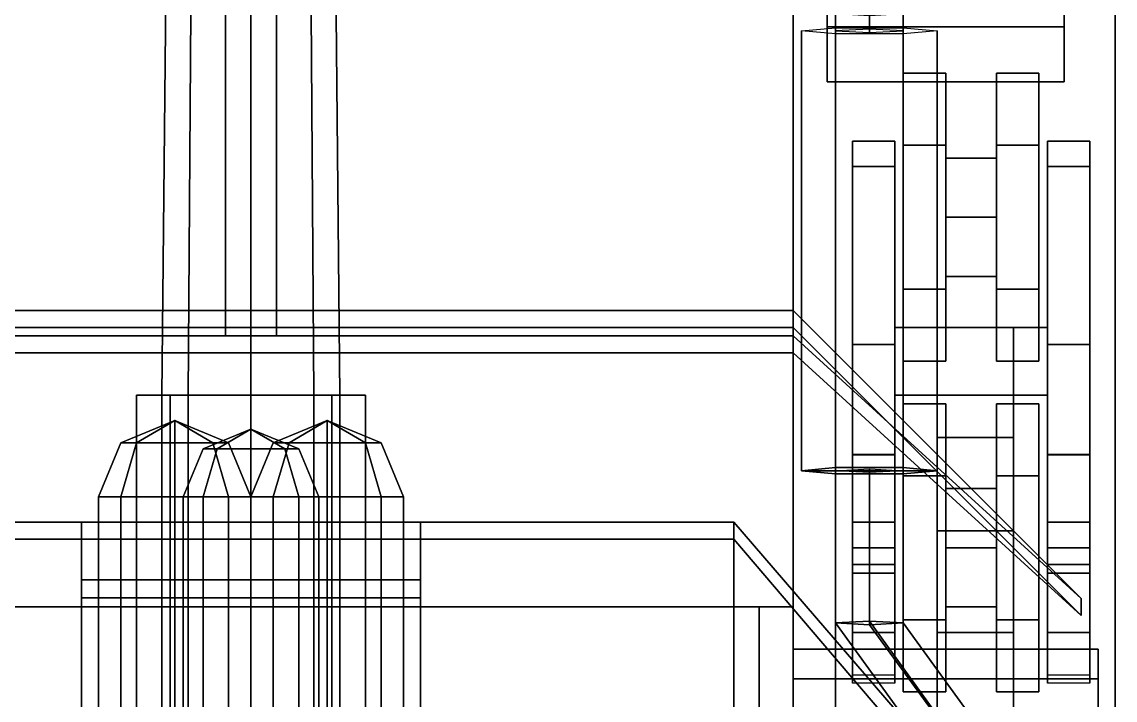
# Model space of a CAD drawing. Header units: millimetres. Extents: x -1.1 to 3, y -2.9 to 9.7.
# Drawn here: x -0.27 to 1.02, y -1.3 to -0.499 of the extents above; entities that cross this region are included whole.
import ezdxf

# ---------------------------------------------------------------- set-up
doc = ezdxf.new("R2010")
doc.units = ezdxf.units.MM
for name, color, linetype in [('bogey', 5, 'Continuous'), ('gun', 1, 'Continuous'), ('mudguards', 6, 'Continuous'), ('sleeve', 5, 'Continuous'), ('tracks', 3, 'Continuous'), ('turret', 2, 'Continuous'), ('wheels', 2, 'Continuous')]:
    doc.layers.add(name, color=color, linetype=linetype)

msp = doc.modelspace()

# ---------------------------------------------------------------- linework, layer by layer
for points in [[(0.64, 1.21, 0.35), (0.64, -2.48, 0.35), (-0.64, -2.48, 0.35), (-0.64, 1.21, 0.35)], [(0.64, 0.97, 0.35), (0.64, 0.97, 1.05), (0.64, -1.19, 0.92), (0.64, -1.19, 0.35)], [(-0.03, -0.84, 1.29), (-0.03, 0.19, 1.29), (-0.64, 0.19, 1.2), (-0.64, -0.84, 1.19)], [(0.03, -0.84, 1.29), (0.03, 0.19, 1.29), (-0.03, 0.19, 1.29), (-0.03, -0.84, 1.29)], [(0.64, 0.19, 1.2), (0.03, 0.19, 1.29), (0.03, -0.84, 1.29), (0.64, -0.84, 1.19)], [(0.64, 0.19, 1.0031), (0.64, 0.19, 1.2), (0.64, -0.84, 1.19), (0.64, -0.84, 0.9411)], [(0.69, -0.4899, 1.0548), (0.73, -0.4878, 1.0148), (0.73, -0.5077, 1.0138), (0.69, -0.5098, 1.0537)], [(0.73, -0.492, 1.0947), (0.69, -0.4899, 1.0548), (0.69, -0.5098, 1.0537), (0.73, -0.5119, 1.0937)], [(0.73, -0.4878, 1.0148), (0.77, -0.4899, 1.0548), (0.77, -0.5098, 1.0537), (0.73, -0.5077, 1.0138)], [(0.77, -0.4899, 1.0548), (0.73, -0.492, 1.0947), (0.73, -0.5119, 1.0937), (0.77, -0.5098, 1.0537)], [(0.65, -0.5098, 1.0537), (0.69, -0.5062, 0.9845), (0.69, -1.0255, 0.9573), (0.65, -1.0291, 1.0265)], [(0.69, -0.5135, 1.1229), (0.65, -0.5098, 1.0537), (0.65, -1.0291, 1.0265), (0.69, -1.0327, 1.0957)], [(0.69, -0.5062, 0.9845), (0.77, -0.5062, 0.9845), (0.77, -1.0255, 0.9573), (0.69, -1.0255, 0.9573)], [(0.77, -0.5135, 1.1229), (0.69, -0.5135, 1.1229), (0.69, -1.0327, 1.0957), (0.77, -1.0327, 1.0957)], [(0.77, -0.5062, 0.9845), (0.81, -0.5098, 1.0537), (0.81, -1.0291, 1.0265), (0.77, -1.0255, 0.9573)], [(0.81, -0.5098, 1.0537), (0.77, -0.5135, 1.1229), (0.77, -1.0327, 1.0957), (0.81, -1.0291, 1.0265)], [(0.64, -0.84, 1.19), (0.03, -0.84, 1.29), (-0.03, -0.84, 1.29), (-0.64, -0.84, 1.19)], [(-0.03, -0.87, 1.37), (-0.03, -0.84, 1.29), (-0.64, -0.84, 1.19), (-0.64, -0.87, 1.37)], [(0.03, -0.87, 1.37), (0.03, -0.84, 1.29), (-0.03, -0.84, 1.29), (-0.03, -0.87, 1.37)], [(0.64, -0.87, 1.37), (0.64, -0.84, 1.19), (0.03, -0.84, 1.29), (0.03, -0.87, 1.37)], [(0.98, -1.18, 1.37), (0.98, -1.18, 1.19), (0.64, -0.84, 1.19), (0.64, -0.87, 1.37)], [(0.98, -1.18, 1.19), (0.98, -1.18, 0.92), (0.64, -0.84, 0.9411), (0.64, -0.84, 1.19)], [(0.64, -1.19, 0.92), (0.64, -0.86, 0.9411), (-0.64, -0.86, 0.9411), (-0.64, -1.19, 0.92)], [(0.64, -0.86, 0.9411), (0.64, -0.86, 1.19), (-0.64, -0.86, 1.19), (-0.64, -0.86, 0.9411)], [(0.64, -0.86, 1.19), (0.64, -0.89, 1.37), (-0.64, -0.89, 1.37), (-0.64, -0.86, 1.19)], [(0.98, -1.2, 1.19), (0.98, -1.2, 1.37), (0.64, -0.89, 1.37), (0.64, -0.86, 1.19)], [(0.98, -1.2, 0.92), (0.98, -1.2, 1.19), (0.64, -0.86, 1.19), (0.64, -0.86, 0.9411)], [(0.64, -0.89, 1.37), (0.64, -0.87, 1.37), (-0.64, -0.87, 1.37), (-0.64, -0.89, 1.37)], [(0.98, -1.2, 1.37), (0.98, -1.18, 1.37), (0.64, -0.87, 1.37), (0.64, -0.89, 1.37)], [(0.81, -1.0291, 1.0265), (0.65, -1.0291, 1.0265), (0.69, -1.0255, 0.9573), (0.77, -1.0255, 0.9573)], [(0.77, -1.0327, 1.0957), (0.69, -1.0327, 1.0957), (0.65, -1.0291, 1.0265), (0.81, -1.0291, 1.0265)], [(0.69, -1.0291, 1.0265), (0.73, -1.027, 0.9866), (0.73, -1.2068, 0.9771), (0.69, -1.2089, 1.0171)], [(0.73, -1.0312, 1.0665), (0.69, -1.0291, 1.0265), (0.69, -1.2089, 1.0171), (0.73, -1.211, 1.057)], [(0.73, -1.027, 0.9866), (0.77, -1.0291, 1.0265), (0.77, -1.2089, 1.0171), (0.73, -1.2068, 0.9771)], [(0.77, -1.0291, 1.0265), (0.73, -1.0312, 1.0665), (0.73, -1.211, 1.057), (0.77, -1.2089, 1.0171)], [(0.98, -1.2, 1.37), (0.98, -1.2, 1.19), (0.98, -1.18, 1.19), (0.98, -1.18, 1.37)], [(0.98, -1.2, 1.19), (0.98, -1.2, 0.92), (0.98, -1.18, 0.92), (0.98, -1.18, 1.19)], [(-0.6, -1.19, 0.67), (-0.6, -2.48, 0.67), (0.6, -2.48, 0.67), (0.6, -1.19, 0.67)], [(0.6, -1.19, 0.67), (0.6, -1.19, 0.92), (-0.6, -1.19, 0.92), (-0.6, -1.19, 0.67)], [(0.6, -2.48, 0.81), (0.6, -1.19, 0.92), (0.6, -1.19, 0.67), (0.6, -2.48, 0.67)], [(0.64, -2.48, 0.81), (0.64, -1.19, 0.92), (0.6, -1.19, 0.92), (0.6, -2.48, 0.81)], [(0.64, -1.19, 0.35), (0.64, -1.19, 0.92), (0.64, -2.48, 0.81), (0.64, -2.48, 0.35)], [(0.69, -1.2089, 1.0171), (0.73, -1.2068, 0.9771), (0.97, -1.54, 0.9), (0.93, -1.54, 0.94)], [(0.73, -1.211, 1.057), (0.69, -1.2089, 1.0171), (0.93, -1.54, 0.94), (0.97, -1.54, 0.98)], [(0.73, -1.2068, 0.9771), (0.77, -1.2089, 1.0171), (1.01, -1.54, 0.94), (0.97, -1.54, 0.9)], [(0.77, -1.2089, 1.0171), (0.73, -1.211, 1.057), (0.97, -1.54, 0.98), (1.01, -1.54, 0.94)]]:
    msp.add_3dface(points)
at = {"layer": 'bogey'}
for points in [[(0.71, -0.64, 0.18), (0.71, -0.67, 0.16), (0.71, -0.67, 0.25), (0.71, -0.64, 0.23)], [(0.71, -0.64, 0.23), (0.71, -0.67, 0.25), (0.76, -0.67, 0.25), (0.76, -0.64, 0.23)], [(0.76, -0.64, 0.23), (0.76, -0.64, 0.18), (0.71, -0.64, 0.18), (0.71, -0.64, 0.23)], [(0.76, -0.64, 0.18), (0.76, -0.67, 0.16), (0.71, -0.67, 0.16), (0.71, -0.64, 0.18)], [(0.76, -0.67, 0.25), (0.76, -0.67, 0.16), (0.76, -0.64, 0.18), (0.76, -0.64, 0.23)], [(0.94, -0.64, 0.23), (0.94, -0.67, 0.25), (0.99, -0.67, 0.25), (0.99, -0.64, 0.23)], [(0.94, -0.64, 0.18), (0.94, -0.67, 0.16), (0.94, -0.67, 0.25), (0.94, -0.64, 0.23)], [(0.99, -0.64, 0.18), (0.99, -0.67, 0.16), (0.94, -0.67, 0.16), (0.94, -0.64, 0.18)], [(0.99, -0.64, 0.23), (0.99, -0.64, 0.18), (0.94, -0.64, 0.18), (0.94, -0.64, 0.23)], [(0.99, -0.67, 0.25), (0.99, -0.67, 0.16), (0.99, -0.64, 0.18), (0.99, -0.64, 0.23)], [(0.71, -0.67, 0.16), (0.71, -1.12, 0.16), (0.71, -1.12, 0.25), (0.71, -0.67, 0.25)], [(0.76, -0.67, 0.16), (0.76, -1.12, 0.16), (0.71, -1.12, 0.16), (0.71, -0.67, 0.16)], [(0.71, -0.67, 0.25), (0.71, -1.12, 0.25), (0.71, -0.92, 0.34), (0.71, -0.88, 0.34)], [(0.76, -0.88, 0.34), (0.76, -0.67, 0.25), (0.71, -0.67, 0.25), (0.71, -0.88, 0.34)], [(0.76, -1.12, 0.25), (0.76, -1.12, 0.16), (0.76, -0.67, 0.16), (0.76, -0.67, 0.25)], [(0.76, -0.92, 0.34), (0.76, -1.12, 0.25), (0.76, -0.67, 0.25), (0.76, -0.88, 0.34)], [(0.94, -0.67, 0.16), (0.94, -1.12, 0.16), (0.94, -1.12, 0.25), (0.94, -0.67, 0.25)], [(0.99, -0.67, 0.16), (0.99, -1.12, 0.16), (0.94, -1.12, 0.16), (0.94, -0.67, 0.16)], [(0.94, -0.67, 0.25), (0.94, -1.12, 0.25), (0.94, -0.92, 0.34), (0.94, -0.88, 0.34)], [(0.99, -0.88, 0.34), (0.99, -0.67, 0.25), (0.94, -0.67, 0.25), (0.94, -0.88, 0.34)], [(0.99, -1.12, 0.25), (0.99, -1.12, 0.16), (0.99, -0.67, 0.16), (0.99, -0.67, 0.25)], [(0.99, -0.92, 0.34), (0.99, -1.12, 0.25), (0.99, -0.67, 0.25), (0.99, -0.88, 0.34)], [(0.94, -0.86, 0.5), (0.94, -0.86, 0.27), (0.76, -0.86, 0.27), (0.76, -0.86, 0.5)], [(0.76, -0.86, 0.27), (0.76, -0.94, 0.27), (0.76, -0.94, 0.5), (0.76, -0.86, 0.5)], [(0.94, -0.86, 0.27), (0.94, -0.94, 0.27), (0.76, -0.94, 0.27), (0.76, -0.86, 0.27)], [(0.76, -0.86, 0.5), (0.76, -0.94, 0.5), (0.94, -0.94, 0.5), (0.94, -0.86, 0.5)], [(0.9, -0.99, 0.59), (0.9, -0.86, 0.5), (0.81, -0.86, 0.5), (0.81, -0.99, 0.59)], [(0.81, -0.99, 0.59), (0.81, -0.86, 0.5), (0.81, -1.76, 0.5), (0.81, -1.63, 0.59)], [(0.9, -1.76, 0.5), (0.9, -0.86, 0.5), (0.9, -0.99, 0.59), (0.9, -1.63, 0.59)], [(0.94, -0.94, 0.5), (0.94, -0.94, 0.27), (0.94, -0.86, 0.27), (0.94, -0.86, 0.5)], [(0.71, -1.0105, 0.2993), (0.71, -1.09, 0.37), (0.71, -1.01, 0.43), (0.71, -0.88, 0.34)], [(0.71, -0.88, 0.34), (0.71, -1.01, 0.43), (0.76, -1.01, 0.43), (0.76, -0.88, 0.34)], [(0.76, -1.01, 0.43), (0.76, -1.09, 0.37), (0.76, -1.0105, 0.2993), (0.76, -0.88, 0.34)], [(0.94, -1.0105, 0.2993), (0.94, -1.09, 0.37), (0.94, -1.01, 0.43), (0.94, -0.88, 0.34)], [(0.94, -0.88, 0.34), (0.94, -1.01, 0.43), (0.99, -1.01, 0.43), (0.99, -0.88, 0.34)], [(0.99, -1.01, 0.43), (0.99, -1.09, 0.37), (0.99, -1.0105, 0.2993), (0.99, -0.88, 0.34)], [(0.76, -0.94, 0.5), (0.76, -0.94, 0.27), (0.94, -0.94, 0.27), (0.94, -0.94, 0.5)], [(0.9, -0.94, 0.5), (0.9, -1.31, 0.5), (0.81, -1.31, 0.5), (0.81, -0.94, 0.5)], [(0.81, -0.99, 0.59), (0.81, -1.1, 0.59), (0.9, -1.1, 0.59), (0.9, -0.99, 0.59)], [(0.71, -1.01, 0.43), (0.71, -1.14, 0.47), (0.76, -1.14, 0.47), (0.76, -1.01, 0.43)], [(0.71, -1.09, 0.37), (0.71, -1.22, 0.4), (0.71, -1.14, 0.47), (0.71, -1.01, 0.43)], [(0.76, -1.0105, 0.2993), (0.76, -1.09, 0.37), (0.71, -1.09, 0.37), (0.71, -1.0105, 0.2993)], [(0.71, -1.0105, 0.2993), (0.71, -1.12, 0.25), (0.76, -1.12, 0.25), (0.76, -1.0105, 0.2993)], [(0.76, -1.14, 0.47), (0.76, -1.22, 0.4), (0.76, -1.09, 0.37), (0.76, -1.01, 0.43)], [(0.94, -1.09, 0.37), (0.94, -1.22, 0.4), (0.94, -1.14, 0.47), (0.94, -1.01, 0.43)], [(0.94, -1.01, 0.43), (0.94, -1.14, 0.47), (0.99, -1.14, 0.47), (0.99, -1.01, 0.43)], [(0.94, -1.0105, 0.2993), (0.94, -1.12, 0.25), (0.99, -1.12, 0.25), (0.99, -1.0105, 0.2993)], [(0.99, -1.0105, 0.2993), (0.99, -1.09, 0.37), (0.94, -1.09, 0.37), (0.94, -1.0105, 0.2993)], [(0.99, -1.14, 0.47), (0.99, -1.22, 0.4), (0.99, -1.09, 0.37), (0.99, -1.01, 0.43)], [(0.76, -1.09, 0.37), (0.76, -1.22, 0.4), (0.71, -1.22, 0.4), (0.71, -1.09, 0.37)], [(0.99, -1.09, 0.37), (0.99, -1.22, 0.4), (0.94, -1.22, 0.4), (0.94, -1.09, 0.37)], [(0.9, -1.22, 0.66), (0.9, -1.1, 0.59), (0.81, -1.1, 0.59), (0.81, -1.22, 0.66)], [(0.81, -1.22, 0.66), (0.81, -1.1, 0.59), (0.81, -1.52, 0.59), (0.81, -1.4, 0.66)], [(0.9, -1.52, 0.59), (0.9, -1.1, 0.59), (0.9, -1.22, 0.66), (0.9, -1.4, 0.66)], [(0.71, -1.15, 0.23), (0.71, -1.12, 0.25), (0.71, -1.12, 0.16), (0.71, -1.15, 0.18)], [(0.76, -1.15, 0.23), (0.76, -1.12, 0.25), (0.71, -1.12, 0.25), (0.71, -1.15, 0.23)], [(0.71, -1.15, 0.18), (0.71, -1.12, 0.16), (0.76, -1.12, 0.16), (0.76, -1.15, 0.18)], [(0.76, -1.12, 0.16), (0.76, -1.12, 0.25), (0.76, -1.15, 0.23), (0.76, -1.15, 0.18)], [(0.99, -1.15, 0.23), (0.99, -1.12, 0.25), (0.94, -1.12, 0.25), (0.94, -1.15, 0.23)], [(0.94, -1.15, 0.23), (0.94, -1.12, 0.25), (0.94, -1.12, 0.16), (0.94, -1.15, 0.18)], [(0.94, -1.15, 0.18), (0.94, -1.12, 0.16), (0.99, -1.12, 0.16), (0.99, -1.15, 0.18)], [(0.99, -1.12, 0.16), (0.99, -1.12, 0.25), (0.99, -1.15, 0.23), (0.99, -1.15, 0.18)], [(0.71, -1.22, 0.4), (0.71, -1.28, 0.37), (0.71, -1.27, 0.47), (0.71, -1.14, 0.47)], [(0.71, -1.14, 0.47), (0.71, -1.27, 0.47), (0.76, -1.27, 0.47), (0.76, -1.14, 0.47)], [(0.76, -1.27, 0.47), (0.76, -1.28, 0.37), (0.76, -1.22, 0.4), (0.76, -1.14, 0.47)], [(0.94, -1.14, 0.47), (0.94, -1.27, 0.47), (0.99, -1.27, 0.47), (0.99, -1.14, 0.47)], [(0.94, -1.22, 0.4), (0.94, -1.28, 0.37), (0.94, -1.27, 0.47), (0.94, -1.14, 0.47)], [(0.99, -1.27, 0.47), (0.99, -1.28, 0.37), (0.99, -1.22, 0.4), (0.99, -1.14, 0.47)], [(0.76, -1.15, 0.18), (0.76, -1.15, 0.23), (0.71, -1.15, 0.23), (0.71, -1.15, 0.18)], [(0.99, -1.15, 0.18), (0.99, -1.15, 0.23), (0.94, -1.15, 0.23), (0.94, -1.15, 0.18)], [(0.76, -1.22, 0.4), (0.76, -1.28, 0.37), (0.71, -1.28, 0.37), (0.71, -1.22, 0.4)], [(0.81, -1.22, 0.66), (0.81, -1.31, 0.66), (0.9, -1.31, 0.66), (0.9, -1.22, 0.66)], [(0.99, -1.22, 0.4), (0.99, -1.28, 0.37), (0.94, -1.28, 0.37), (0.94, -1.22, 0.4)], [(0.64, -1.24, 0.43), (0.64, -1.275, 0.4906), (1, -1.275, 0.4906), (1, -1.24, 0.43)], [(0.64, -1.275, 0.3694), (0.64, -1.24, 0.43), (1, -1.24, 0.43), (1, -1.275, 0.3694)], [(1, -1.275, 0.4906), (1, -1.345, 0.4906), (1, -1.38, 0.43), (1, -1.24, 0.43)], [(1, -1.24, 0.43), (1, -1.38, 0.43), (1, -1.345, 0.3694), (1, -1.275, 0.3694)], [(0.64, -1.345, 0.3694), (0.64, -1.275, 0.3694), (1, -1.275, 0.3694), (1, -1.345, 0.3694)], [(0.64, -1.275, 0.4906), (0.64, -1.345, 0.4906), (1, -1.345, 0.4906), (1, -1.275, 0.4906)]]:
    msp.add_3dface(points, dxfattribs=at)
at = {"layer": 'gun'}
for points in [[(-0.0672, 0.08, 1.5872), (-0.095, 0.08, 1.52), (-0.105, -0.94, 1.52), (-0.0742, -0.94, 1.5942)], [(-0.095, 0.08, 1.52), (-0.0672, 0.08, 1.4528), (-0.0742, -0.94, 1.4458), (-0.105, -0.94, 1.52)], [(0, 0.08, 1.615), (-0.0672, 0.08, 1.5872), (-0.0742, -0.94, 1.5942), (0, -0.94, 1.625)], [(-0.0672, 0.08, 1.4528), (0, 0.08, 1.425), (0, -0.94, 1.415), (-0.0742, -0.94, 1.4458)], [(0.0672, 0.08, 1.5872), (0, 0.08, 1.615), (0, -0.94, 1.625), (0.0742, -0.94, 1.5942)], [(0, 0.08, 1.425), (0.0672, 0.08, 1.4528), (0.0742, -0.94, 1.4458), (0, -0.94, 1.415)], [(0.095, 0.08, 1.52), (0.0672, 0.08, 1.5872), (0.0742, -0.94, 1.5942), (0.105, -0.94, 1.52)], [(0.0672, 0.08, 1.4528), (0.095, 0.08, 1.52), (0.105, -0.94, 1.52), (0.0742, -0.94, 1.4458)], [(-0.0742, -0.94, 1.5942), (-0.105, -0.94, 1.52), (-0.105, -2.36, 1.52), (-0.0742, -2.36, 1.5942)], [(-0.105, -0.94, 1.52), (-0.0742, -0.94, 1.4458), (-0.0742, -2.36, 1.4458), (-0.105, -2.36, 1.52)], [(0, -0.94, 1.625), (-0.0742, -0.94, 1.5942), (-0.0742, -2.36, 1.5942), (0, -2.36, 1.625)], [(-0.0742, -0.94, 1.4458), (0, -0.94, 1.415), (0, -2.36, 1.415), (-0.0742, -2.36, 1.4458)], [(0.0742, -0.94, 1.5942), (0, -0.94, 1.625), (0, -2.36, 1.625), (0.0742, -2.36, 1.5942)], [(0, -0.94, 1.415), (0.0742, -0.94, 1.4458), (0.0742, -2.36, 1.4458), (0, -2.36, 1.415)], [(0.105, -0.94, 1.52), (0.0742, -0.94, 1.5942), (0.0742, -2.36, 1.5942), (0.105, -2.36, 1.52)], [(0.0742, -0.94, 1.4458), (0.105, -0.94, 1.52), (0.105, -2.36, 1.52), (0.0742, -2.36, 1.4458)]]:
    msp.add_3dface(points, dxfattribs=at)
at = {"layer": 'mudguards'}
for points in [[(0.64, 1.75, 1.1), (0.64, -2.48, 0.81), (1.02, -2.48, 0.81), (1.02, 1.75, 1.1)], [(1.02, -2.48, 0.81), (1.02, -2.11, 0.79), (1.02, 1.75, 1.05), (1.02, 1.75, 1.1)]]:
    msp.add_3dface(points, dxfattribs=at)
at = {"layer": 'sleeve'}
for points in [[(-0.0955, -0.94, 1.6055), (-0.135, -0.94, 1.51), (-0.135, -2.36, 1.51), (-0.0955, -2.36, 1.6055)], [(-0.135, -0.94, 1.51), (-0.0955, -0.94, 1.4145), (-0.0955, -2.36, 1.4145), (-0.135, -2.36, 1.51)], [(-0.105, -0.94, 1.52), (-0.0742, -0.94, 1.4458), (-0.0955, -0.94, 1.4145), (-0.135, -0.94, 1.51)], [(-0.0742, -0.94, 1.5942), (-0.105, -0.94, 1.52), (-0.135, -0.94, 1.51), (-0.0955, -0.94, 1.6055)], [(0, -0.94, 1.645), (-0.0955, -0.94, 1.6055), (-0.0955, -2.36, 1.6055), (0, -2.36, 1.645)], [(-0.0955, -0.94, 1.4145), (0, -0.94, 1.375), (0, -2.36, 1.375), (-0.0955, -2.36, 1.4145)], [(0, -0.94, 1.625), (-0.0742, -0.94, 1.5942), (-0.0955, -0.94, 1.6055), (0, -0.94, 1.645)], [(-0.0742, -0.94, 1.4458), (0, -0.94, 1.415), (0, -0.94, 1.375), (-0.0955, -0.94, 1.4145)], [(0.0955, -0.94, 1.6055), (0, -0.94, 1.645), (0, -2.36, 1.645), (0.0955, -2.36, 1.6055)], [(0, -0.94, 1.375), (0.0955, -0.94, 1.4145), (0.0955, -2.36, 1.4145), (0, -2.36, 1.375)], [(0.0742, -0.94, 1.5942), (0, -0.94, 1.625), (0, -0.94, 1.645), (0.0955, -0.94, 1.6055)], [(0, -0.94, 1.415), (0.0742, -0.94, 1.4458), (0.0955, -0.94, 1.4145), (0, -0.94, 1.375)], [(0.105, -0.94, 1.52), (0.0742, -0.94, 1.5942), (0.0955, -0.94, 1.6055), (0.135, -0.94, 1.51)], [(0.0742, -0.94, 1.4458), (0.105, -0.94, 1.52), (0.135, -0.94, 1.51), (0.0955, -0.94, 1.4145)], [(0.135, -0.94, 1.51), (0.0955, -0.94, 1.6055), (0.0955, -2.36, 1.6055), (0.135, -2.36, 1.51)], [(0.0955, -0.94, 1.4145), (0.135, -0.94, 1.51), (0.135, -2.36, 1.51), (0.0955, -2.36, 1.4145)], [(-0.09, -0.97, 1.69), (-0.1536, -0.9964, 1.69), (-0.135, -0.9964, 1.735), (-0.09, -0.97, 1.69)], [(-0.09, -0.97, 1.69), (-0.135, -0.9964, 1.645), (-0.1536, -0.9964, 1.69), (-0.09, -0.97, 1.69)], [(-0.09, -0.97, 1.69), (-0.135, -0.9964, 1.735), (-0.09, -0.9964, 1.7536), (-0.09, -0.97, 1.69)], [(-0.09, -0.97, 1.69), (-0.09, -0.9964, 1.6264), (-0.135, -0.9964, 1.645), (-0.09, -0.97, 1.69)], [(-0.09, -0.97, 1.69), (-0.09, -0.9964, 1.7536), (-0.045, -0.9964, 1.735), (-0.09, -0.97, 1.69)], [(-0.09, -0.97, 1.69), (-0.045, -0.9964, 1.735), (-0.0264, -0.9964, 1.69), (-0.09, -0.97, 1.69)], [(-0.09, -0.97, 1.69), (-0.0264, -0.9964, 1.69), (-0.045, -0.9964, 1.645), (-0.09, -0.97, 1.69)], [(-0.09, -0.97, 1.69), (-0.045, -0.9964, 1.645), (-0.09, -0.9964, 1.6264), (-0.09, -0.97, 1.69)], [(0, -0.98, 1.3), (-0.0566, -1.0034, 1.3), (-0.04, -1.0034, 1.34), (0, -0.98, 1.3)], [(0, -0.98, 1.3), (-0.04, -1.0034, 1.26), (-0.0566, -1.0034, 1.3), (0, -0.98, 1.3)], [(0, -0.98, 1.3), (-0.04, -1.0034, 1.34), (0, -1.0034, 1.3566), (0, -0.98, 1.3)], [(0, -0.98, 1.3), (0, -1.0034, 1.2434), (-0.04, -1.0034, 1.26), (0, -0.98, 1.3)], [(0, -0.98, 1.3), (0, -1.0034, 1.3566), (0.04, -1.0034, 1.34), (0, -0.98, 1.3)], [(0, -0.98, 1.3), (0.04, -1.0034, 1.34), (0.0566, -1.0034, 1.3), (0, -0.98, 1.3)], [(0, -0.98, 1.3), (0.0566, -1.0034, 1.3), (0.04, -1.0034, 1.26), (0, -0.98, 1.3)], [(0, -0.98, 1.3), (0.04, -1.0034, 1.26), (0, -1.0034, 1.2434), (0, -0.98, 1.3)], [(0.09, -0.97, 1.69), (0.0264, -0.9964, 1.69), (0.045, -0.9964, 1.735), (0.09, -0.97, 1.69)], [(0.09, -0.97, 1.69), (0.045, -0.9964, 1.645), (0.0264, -0.9964, 1.69), (0.09, -0.97, 1.69)], [(0.09, -0.97, 1.69), (0.045, -0.9964, 1.735), (0.09, -0.9964, 1.7536), (0.09, -0.97, 1.69)], [(0.09, -0.97, 1.69), (0.09, -0.9964, 1.6264), (0.045, -0.9964, 1.645), (0.09, -0.97, 1.69)], [(0.09, -0.97, 1.69), (0.135, -0.9964, 1.735), (0.1536, -0.9964, 1.69), (0.09, -0.97, 1.69)], [(0.09, -0.97, 1.69), (0.09, -0.9964, 1.7536), (0.135, -0.9964, 1.735), (0.09, -0.97, 1.69)], [(0.09, -0.97, 1.69), (0.135, -0.9964, 1.645), (0.09, -0.9964, 1.6264), (0.09, -0.97, 1.69)], [(0.09, -0.97, 1.69), (0.1536, -0.9964, 1.69), (0.135, -0.9964, 1.645), (0.09, -0.97, 1.69)], [(-0.1536, -0.9964, 1.69), (-0.18, -1.06, 1.69), (-0.1536, -1.06, 1.7536), (-0.135, -0.9964, 1.735)], [(-0.135, -0.9964, 1.645), (-0.1536, -1.06, 1.6264), (-0.18, -1.06, 1.69), (-0.1536, -0.9964, 1.69)], [(-0.135, -0.9964, 1.735), (-0.1536, -1.06, 1.7536), (-0.09, -1.06, 1.78), (-0.09, -0.9964, 1.7536)], [(-0.09, -0.9964, 1.6264), (-0.09, -1.06, 1.6), (-0.1536, -1.06, 1.6264), (-0.135, -0.9964, 1.645)], [(-0.09, -0.9964, 1.7536), (-0.09, -1.06, 1.78), (-0.0264, -1.06, 1.7536), (-0.045, -0.9964, 1.735)], [(-0.045, -0.9964, 1.645), (-0.0264, -1.06, 1.6264), (-0.09, -1.06, 1.6), (-0.09, -0.9964, 1.6264)], [(-0.0566, -1.0034, 1.3), (-0.08, -1.06, 1.3), (-0.0566, -1.06, 1.3566), (-0.04, -1.0034, 1.34)], [(-0.04, -1.0034, 1.26), (-0.0566, -1.06, 1.2434), (-0.08, -1.06, 1.3), (-0.0566, -1.0034, 1.3)], [(-0.04, -1.0034, 1.34), (-0.0566, -1.06, 1.3566), (0, -1.06, 1.38), (0, -1.0034, 1.3566)], [(0, -1.0034, 1.2434), (0, -1.06, 1.22), (-0.0566, -1.06, 1.2434), (-0.04, -1.0034, 1.26)], [(-0.045, -0.9964, 1.735), (-0.0264, -1.06, 1.7536), (0, -1.06, 1.69), (-0.0264, -0.9964, 1.69)], [(-0.0264, -0.9964, 1.69), (0, -1.06, 1.69), (-0.0264, -1.06, 1.6264), (-0.045, -0.9964, 1.645)], [(0.0264, -0.9964, 1.69), (0, -1.06, 1.69), (0.0264, -1.06, 1.7536), (0.045, -0.9964, 1.735)], [(0.045, -0.9964, 1.645), (0.0264, -1.06, 1.6264), (0, -1.06, 1.69), (0.0264, -0.9964, 1.69)], [(0, -1.0034, 1.3566), (0, -1.06, 1.38), (0.0566, -1.06, 1.3566), (0.04, -1.0034, 1.34)], [(0.04, -1.0034, 1.26), (0.0566, -1.06, 1.2434), (0, -1.06, 1.22), (0, -1.0034, 1.2434)], [(0.09, -0.9964, 1.6264), (0.09, -1.06, 1.6), (0.0264, -1.06, 1.6264), (0.045, -0.9964, 1.645)], [(0.045, -0.9964, 1.735), (0.0264, -1.06, 1.7536), (0.09, -1.06, 1.78), (0.09, -0.9964, 1.7536)], [(0.04, -1.0034, 1.34), (0.0566, -1.06, 1.3566), (0.08, -1.06, 1.3), (0.0566, -1.0034, 1.3)], [(0.0566, -1.0034, 1.3), (0.08, -1.06, 1.3), (0.0566, -1.06, 1.2434), (0.04, -1.0034, 1.26)], [(0.135, -0.9964, 1.645), (0.1536, -1.06, 1.6264), (0.09, -1.06, 1.6), (0.09, -0.9964, 1.6264)], [(0.09, -0.9964, 1.7536), (0.09, -1.06, 1.78), (0.1536, -1.06, 1.7536), (0.135, -0.9964, 1.735)], [(0.135, -0.9964, 1.735), (0.1536, -1.06, 1.7536), (0.18, -1.06, 1.69), (0.1536, -0.9964, 1.69)], [(0.1536, -0.9964, 1.69), (0.18, -1.06, 1.69), (0.1536, -1.06, 1.6264), (0.135, -0.9964, 1.645)], [(-0.1536, -1.06, 1.7536), (-0.18, -1.06, 1.69), (-0.18, -2.35, 1.69), (-0.1536, -2.35, 1.7536)], [(-0.18, -1.06, 1.69), (-0.1536, -1.06, 1.6264), (-0.1536, -2.35, 1.6264), (-0.18, -2.35, 1.69)], [(-0.09, -1.06, 1.78), (-0.1536, -1.06, 1.7536), (-0.1536, -2.35, 1.7536), (-0.09, -2.35, 1.78)], [(-0.1536, -1.06, 1.6264), (-0.09, -1.06, 1.6), (-0.09, -2.35, 1.6), (-0.1536, -2.35, 1.6264)], [(-0.0264, -1.06, 1.7536), (-0.09, -1.06, 1.78), (-0.09, -2.35, 1.78), (-0.0264, -2.35, 1.7536)], [(-0.0566, -1.06, 1.3566), (-0.08, -1.06, 1.3), (-0.08, -2.36, 1.3), (-0.0566, -2.36, 1.3566)], [(-0.08, -1.06, 1.3), (-0.0566, -1.06, 1.2434), (-0.0566, -2.36, 1.2434), (-0.08, -2.36, 1.3)], [(0, -1.06, 1.38), (-0.0566, -1.06, 1.3566), (-0.0566, -2.36, 1.3566), (0, -2.36, 1.38)], [(-0.0566, -1.06, 1.2434), (0, -1.06, 1.22), (0, -2.36, 1.22), (-0.0566, -2.36, 1.2434)], [(0, -1.06, 1.69), (-0.0264, -1.06, 1.7536), (-0.0264, -2.35, 1.7536), (0, -2.35, 1.69)], [(-0.0264, -1.06, 1.6264), (0, -1.06, 1.69), (0, -2.35, 1.69), (-0.0264, -2.35, 1.6264)], [(0.0264, -1.06, 1.7536), (0, -1.06, 1.69), (0, -2.35, 1.69), (0.0264, -2.35, 1.7536)], [(0, -1.06, 1.69), (0.0264, -1.06, 1.6264), (0.0264, -2.35, 1.6264), (0, -2.35, 1.69)], [(0.0566, -1.06, 1.3566), (0, -1.06, 1.38), (0, -2.36, 1.38), (0.0566, -2.36, 1.3566)], [(0, -1.06, 1.22), (0.0566, -1.06, 1.2434), (0.0566, -2.36, 1.2434), (0, -2.36, 1.22)], [(0.09, -1.06, 1.78), (0.0264, -1.06, 1.7536), (0.0264, -2.35, 1.7536), (0.09, -2.35, 1.78)], [(0.08, -1.06, 1.3), (0.0566, -1.06, 1.3566), (0.0566, -2.36, 1.3566), (0.08, -2.36, 1.3)], [(0.0566, -1.06, 1.2434), (0.08, -1.06, 1.3), (0.08, -2.36, 1.3), (0.0566, -2.36, 1.2434)], [(0.09, -1.06, 1.6), (0.1536, -1.06, 1.6264), (0.1536, -2.35, 1.6264), (0.09, -2.35, 1.6)], [(0.1536, -1.06, 1.7536), (0.09, -1.06, 1.78), (0.09, -2.35, 1.78), (0.1536, -2.35, 1.7536)], [(0.18, -1.06, 1.69), (0.1536, -1.06, 1.7536), (0.1536, -2.35, 1.7536), (0.18, -2.35, 1.69)], [(0.1536, -1.06, 1.6264), (0.18, -1.06, 1.69), (0.18, -2.35, 1.69), (0.1536, -2.35, 1.6264)]]:
    msp.add_3dface(points, dxfattribs=at)
at = {"layer": 'tracks'}
for points in [[(1.02, 1.06, 0.01), (1.02, -1.87, 0.01), (0.69, -1.87, 0.01), (0.69, 1.06, 0.01)], [(0.69, 1.06, 0.01), (0.69, -1.87, 0.01), (1.02, -1.87, 0.01), (1.02, 1.06, 0.01)], [(0.69, -1.81, 0.84), (0.69, 1.01, 0.97), (1.02, 1.01, 0.97), (1.02, -1.81, 0.84)], [(1.02, -1.81, 0.84), (1.02, 1.01, 0.97), (0.69, 1.01, 0.97), (0.69, -1.81, 0.84)]]:
    msp.add_3dface(points, dxfattribs=at)
at = {"layer": 'turret'}
for points in [[(-0.2, -1.62, 1.95), (-0.2, -1.09, 1.09), (-0.57, -1.09, 1.09), (-0.57, -1.62, 1.95)], [(-0.57, -1.09, 1.09), (0.57, -1.09, 1.09), (0.57, -1.11, 1.09), (-0.57, -1.11, 1.09)], [(0.2, -1.1578, 1.2), (0.2, -1.09, 1.09), (-0.2, -1.09, 1.09), (-0.2, -1.1578, 1.2)], [(0.57, -1.62, 1.95), (0.57, -1.09, 1.09), (0.2, -1.09, 1.09), (0.2, -1.62, 1.95)], [(0.88, -2, 1.95), (0.88, -1.45, 1.03), (0.57, -1.09, 1.09), (0.57, -1.62, 1.95)], [(0.57, -1.09, 1.09), (0.88, -1.45, 1.03), (0.86, -1.45, 1.03), (0.57, -1.11, 1.09)], [(-0.57, -1.11, 1.09), (-0.2, -1.11, 1.09), (-0.2, -1.64, 1.93), (-0.57, -1.64, 1.93)], [(-0.2, -1.1794, 1.2), (-0.2, -1.11, 1.09), (0.2, -1.11, 1.09), (0.2, -1.1794, 1.2)], [(0.2, -1.11, 1.09), (0.57, -1.11, 1.09), (0.57, -1.64, 1.93), (0.2, -1.64, 1.93)], [(0.57, -1.11, 1.09), (0.86, -1.45, 1.03), (0.86, -2, 1.93), (0.57, -1.64, 1.93)], [(0.2, -1.1794, 1.2), (0.2, -1.1578, 1.2), (-0.2, -1.1578, 1.2), (-0.2, -1.1794, 1.2)]]:
    msp.add_3dface(points, dxfattribs=at)
at = {"layer": 'wheels'}
for points in [[(0.96, -0.31, 0.74), (0.96, -0.57, 0.74), (0.96, -0.505, 0.6274), (0.96, -0.375, 0.6274)], [(0.96, -0.375, 0.8526), (0.96, -0.505, 0.8526), (0.96, -0.57, 0.74), (0.96, -0.31, 0.74)], [(0.68, -0.505, 0.6274), (0.68, -0.375, 0.6274), (0.96, -0.375, 0.6274), (0.96, -0.505, 0.6274)], [(0.68, -0.375, 0.8526), (0.68, -0.505, 0.8526), (0.96, -0.505, 0.8526), (0.96, -0.375, 0.8526)], [(0.68, -0.57, 0.74), (0.68, -0.505, 0.6274), (0.96, -0.505, 0.6274), (0.96, -0.57, 0.74)], [(0.68, -0.505, 0.8526), (0.68, -0.57, 0.74), (0.96, -0.57, 0.74), (0.96, -0.505, 0.8526)], [(0.82, -0.645, 0.3572), (0.82, -0.56, 0.21), (0.77, -0.56, 0.21), (0.77, -0.645, 0.3572)], [(0.77, -0.815, 0.3572), (0.77, -0.645, 0.3572), (0.77, -0.56, 0.21), (0.77, -0.9, 0.21)], [(0.82, -0.56, 0.21), (0.82, -0.645, 0.0628), (0.77, -0.645, 0.0628), (0.77, -0.56, 0.21)], [(0.77, -0.9, 0.21), (0.77, -0.56, 0.21), (0.77, -0.645, 0.0628), (0.77, -0.815, 0.0628)], [(0.82, -0.9, 0.21), (0.82, -0.56, 0.21), (0.82, -0.645, 0.3572), (0.82, -0.815, 0.3572)], [(0.82, -0.815, 0.0628), (0.82, -0.645, 0.0628), (0.82, -0.56, 0.21), (0.82, -0.9, 0.21)], [(0.88, -0.815, 0.3572), (0.88, -0.645, 0.3572), (0.88, -0.56, 0.21), (0.88, -0.9, 0.21)], [(0.93, -0.645, 0.3572), (0.93, -0.56, 0.21), (0.88, -0.56, 0.21), (0.88, -0.645, 0.3572)], [(0.93, -0.56, 0.21), (0.93, -0.645, 0.0628), (0.88, -0.645, 0.0628), (0.88, -0.56, 0.21)], [(0.88, -0.9, 0.21), (0.88, -0.56, 0.21), (0.88, -0.645, 0.0628), (0.88, -0.815, 0.0628)], [(0.93, -0.9, 0.21), (0.93, -0.56, 0.21), (0.93, -0.645, 0.3572), (0.93, -0.815, 0.3572)], [(0.93, -0.815, 0.0628), (0.93, -0.645, 0.0628), (0.93, -0.56, 0.21), (0.93, -0.9, 0.21)], [(0.82, -0.645, 0.0628), (0.82, -0.815, 0.0628), (0.77, -0.815, 0.0628), (0.77, -0.645, 0.0628)], [(0.82, -0.815, 0.3572), (0.82, -0.645, 0.3572), (0.77, -0.645, 0.3572), (0.77, -0.815, 0.3572)], [(0.93, -0.645, 0.0628), (0.93, -0.815, 0.0628), (0.88, -0.815, 0.0628), (0.88, -0.645, 0.0628)], [(0.93, -0.815, 0.3572), (0.93, -0.645, 0.3572), (0.88, -0.645, 0.3572), (0.88, -0.815, 0.3572)], [(0.88, -0.73, 0.28), (0.88, -0.66, 0.21), (0.82, -0.66, 0.21), (0.82, -0.73, 0.28)], [(0.88, -0.66, 0.21), (0.88, -0.73, 0.14), (0.82, -0.73, 0.14), (0.82, -0.66, 0.21)], [(0.88, -0.8, 0.21), (0.88, -0.73, 0.28), (0.82, -0.73, 0.28), (0.82, -0.8, 0.21)], [(0.88, -0.73, 0.14), (0.88, -0.8, 0.21), (0.82, -0.8, 0.21), (0.82, -0.73, 0.14)], [(0.82, -0.9, 0.21), (0.82, -0.815, 0.3572), (0.77, -0.815, 0.3572), (0.77, -0.9, 0.21)], [(0.82, -0.815, 0.0628), (0.82, -0.9, 0.21), (0.77, -0.9, 0.21), (0.77, -0.815, 0.0628)], [(0.93, -0.9, 0.21), (0.93, -0.815, 0.3572), (0.88, -0.815, 0.3572), (0.88, -0.9, 0.21)], [(0.93, -0.815, 0.0628), (0.93, -0.9, 0.21), (0.88, -0.9, 0.21), (0.88, -0.815, 0.0628)], [(0.77, -1.205, 0.3572), (0.77, -1.035, 0.3572), (0.77, -0.95, 0.21), (0.77, -1.29, 0.21)], [(0.82, -1.035, 0.3572), (0.82, -0.95, 0.21), (0.77, -0.95, 0.21), (0.77, -1.035, 0.3572)], [(0.77, -1.29, 0.21), (0.77, -0.95, 0.21), (0.77, -1.035, 0.0628), (0.77, -1.205, 0.0628)], [(0.82, -0.95, 0.21), (0.82, -1.035, 0.0628), (0.77, -1.035, 0.0628), (0.77, -0.95, 0.21)], [(0.82, -1.29, 0.21), (0.82, -0.95, 0.21), (0.82, -1.035, 0.3572), (0.82, -1.205, 0.3572)], [(0.82, -1.205, 0.0628), (0.82, -1.035, 0.0628), (0.82, -0.95, 0.21), (0.82, -1.29, 0.21)], [(0.93, -1.035, 0.3572), (0.93, -0.95, 0.21), (0.88, -0.95, 0.21), (0.88, -1.035, 0.3572)], [(0.88, -1.205, 0.3572), (0.88, -1.035, 0.3572), (0.88, -0.95, 0.21), (0.88, -1.29, 0.21)], [(0.88, -1.29, 0.21), (0.88, -0.95, 0.21), (0.88, -1.035, 0.0628), (0.88, -1.205, 0.0628)], [(0.93, -0.95, 0.21), (0.93, -1.035, 0.0628), (0.88, -1.035, 0.0628), (0.88, -0.95, 0.21)], [(0.93, -1.29, 0.21), (0.93, -0.95, 0.21), (0.93, -1.035, 0.3572), (0.93, -1.205, 0.3572)], [(0.93, -1.205, 0.0628), (0.93, -1.035, 0.0628), (0.93, -0.95, 0.21), (0.93, -1.29, 0.21)], [(0.82, -1.035, 0.0628), (0.82, -1.205, 0.0628), (0.77, -1.205, 0.0628), (0.77, -1.035, 0.0628)], [(0.82, -1.205, 0.3572), (0.82, -1.035, 0.3572), (0.77, -1.035, 0.3572), (0.77, -1.205, 0.3572)], [(0.93, -1.035, 0.0628), (0.93, -1.205, 0.0628), (0.88, -1.205, 0.0628), (0.88, -1.035, 0.0628)], [(0.93, -1.205, 0.3572), (0.93, -1.035, 0.3572), (0.88, -1.035, 0.3572), (0.88, -1.205, 0.3572)], [(0.88, -1.12, 0.28), (0.88, -1.05, 0.21), (0.82, -1.05, 0.21), (0.82, -1.12, 0.28)], [(0.88, -1.05, 0.21), (0.88, -1.12, 0.14), (0.82, -1.12, 0.14), (0.82, -1.05, 0.21)], [(0.88, -1.19, 0.21), (0.88, -1.12, 0.28), (0.82, -1.12, 0.28), (0.82, -1.19, 0.21)], [(0.88, -1.12, 0.14), (0.88, -1.19, 0.21), (0.82, -1.19, 0.21), (0.82, -1.12, 0.14)], [(0.82, -1.29, 0.21), (0.82, -1.205, 0.3572), (0.77, -1.205, 0.3572), (0.77, -1.29, 0.21)], [(0.82, -1.205, 0.0628), (0.82, -1.29, 0.21), (0.77, -1.29, 0.21), (0.77, -1.205, 0.0628)], [(0.93, -1.29, 0.21), (0.93, -1.205, 0.3572), (0.88, -1.205, 0.3572), (0.88, -1.29, 0.21)], [(0.93, -1.205, 0.0628), (0.93, -1.29, 0.21), (0.88, -1.29, 0.21), (0.88, -1.205, 0.0628)]]:
    msp.add_3dface(points, dxfattribs=at)

doc.saveas('drawing.dxf')
